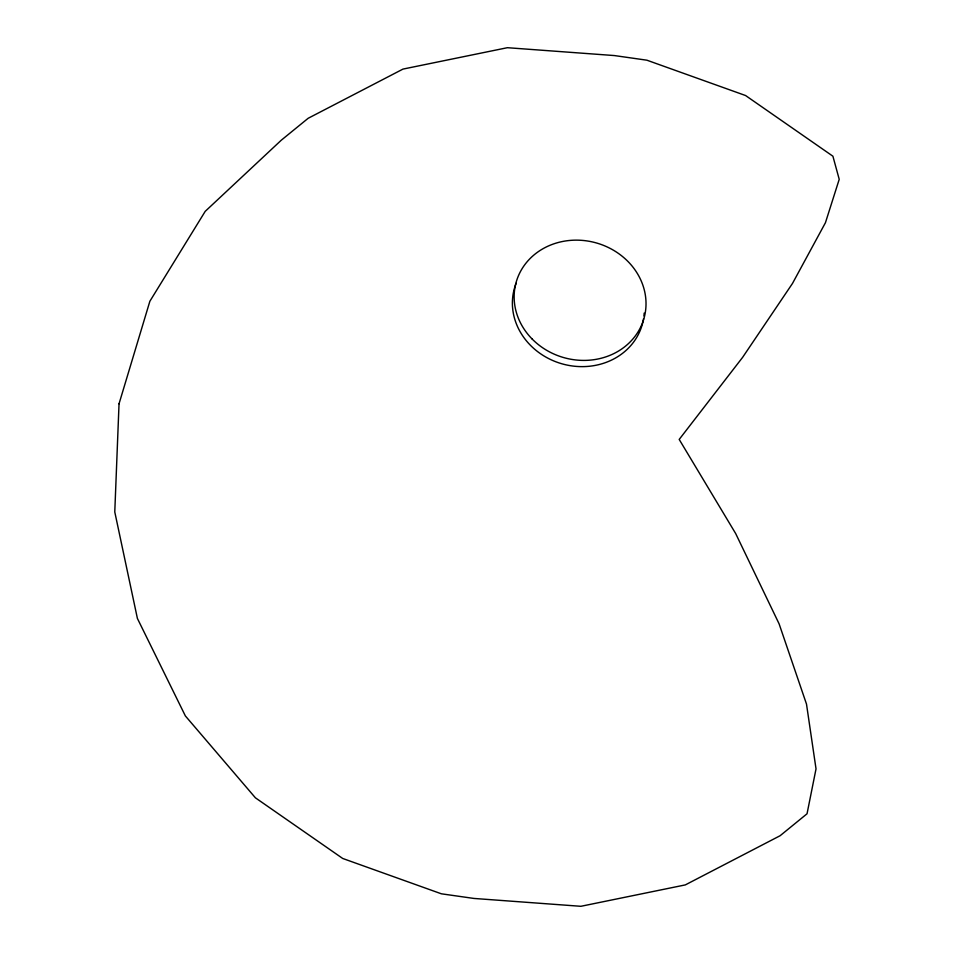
<?xml version="1.0" encoding="UTF-8"?>
<svg xmlns="http://www.w3.org/2000/svg" width="954" height="954" viewBox="0 0 954 954"><rect width="100%" height="100%" fill="white"/><g stroke="black" fill="none" stroke-linecap="round" stroke-linejoin="round"><path stroke-width="1.43" d="M643.545 318.755A66.422 59.601 15.8 0 1 562.419 363.939A66.422 59.601 15.8 0 1 516.126 283.338M644.177 313.091A66.422 59.601 15.8 0 1 643.938 315.929M119.035 403.792L114.778 511.976L137.4 618.442L185.362 715.929L255.386 797.794L342.713 858.469L441.38 893.803L473.947 898.441L580.879 906.3L685.306 884.907L780.122 835.716L807.036 813.774L816.028 768.876L806.5 704.088L779.096 623.833L735.677 533.56L679.2 439.436L742.606 357.368L792.488 283.445L825.437 222.723L839.222 179.316L832.902 156.206L745.575 95.531L646.907 60.197L614.34 55.559L507.409 47.7L402.982 69.093L308.166 118.284L281.251 140.226L205.205 211.359L149.873 301.249L119.035 403.792M532.093 338.968A66.422 59.601 15.8 0 0 643.246 320.782A66.422 59.601 15.8 0 0 564.911 241.064A66.422 59.601 15.8 0 0 532.093 338.968"/></g></svg>
